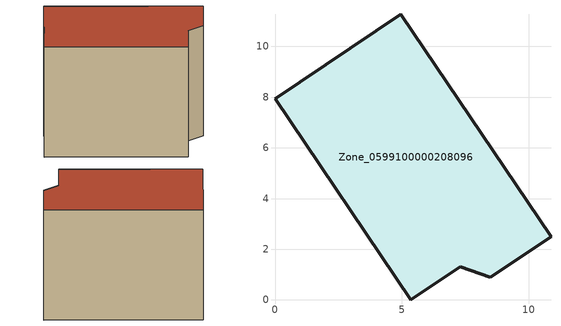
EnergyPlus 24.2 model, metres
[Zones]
Zone_0599100000208096
 floor ground (C_G): 0,7.93 4.97,11.27 10.88,2.5 8.49,0.89 7.31,1.31 5.35,0 z0
 wall outside (C_F): 4.97,11.27 0,7.93 5.35,0 7.31,1.31 8.49,0.89 10.88,2.5 4.97,11.27 z0:8.18
 roof outside (C_R): 10.88,2.5 4.97,11.27 0,7.93 5.35,0 7.31,1.31 8.49,0.89 z8.18
[BUILDING]
Pand.0599100000208096: North Axis=0; Terrain=City; Loads Convergence Tolerance Value=0.04; Temperature Convergence Tolerance Value=0.4; Solar Distribution=FullExterior; Maximum Number of Warmup Days=25; Minimum Number of Warmup Days=1
[Site:Location]
Rotterdam.The.Hague.AP_ZH_NLD Design_Conditions: Latitude=51.96; Longitude=4.45; Time Zone=1; Elevation=-4.5
[SITE:GROUNDTEMPERATURE:BUILDINGSURFACE]
18, 18, 18, 18, 18, 18, 18, 18, 18, 18, 18, 18
[MATERIAL] Thermal Absorptance=0.9; Solar Absorptance=0.7; Visible Absorptance=0.7
Name | Roughness | Thickness | Conductivity | Density | Specific Heat
G.TI.1975-1991 | MediumSmooth | 0.15 | 0.288461 | 540 | 1210
F.TI.1975-1991 | Rough | 0.3 | 0.230769 | 1920 | 840
R.TI.1975-1991 | MediumRough | 0.2 | 0.153846 | 1500 | 1000
[CONSTRUCTION]
C_G: G.TI.1975-1991
C_F: F.TI.1975-1991
C_R: R.TI.1975-1991
[ZONE]
Zone_0599100000208096: Type=1; Multiplier=1; Ceiling Height=Autocalculate; Volume=Autocalculate; Floor Area=autocalculate; Part of Total Floor Area=Yes
[ZONEINFILTRATION:DESIGNFLOWRATE]
Infil_Zone_0599100000208096: Zone or ZoneList or Space or SpaceList=Zone_0599100000208096; Schedule=AlwaysOn; Design Flow Rate Calculation Method=Flow/Area; Flow Rate per Floor Area=0.003; Constant Term Coefficient=1; Temperature Term Coefficient=0; Velocity Term Coefficient=0; Velocity Squared Term Coefficient=0
[HVACTEMPLATE:ZONE:IDEALLOADSAIRSYSTEM]
Zone_0599100000208096: Maximum Heating Supply Air Temperature=50; Minimum Cooling Supply Air Temperature=13; Maximum Heating Supply Air Humidity Ratio=0.0156; Minimum Cooling Supply Air Humidity Ratio=0.0077; Heating Limit=NoLimit; Cooling Limit=NoLimit; Dehumidification Control Type=ConstantSensibleHeatRatio; Cooling Sensible Heat Ratio=0.7; Dehumidification Setpoint=60; Humidification Control Type=None; Humidification Setpoint=30; Outdoor Air Method=None; Outdoor Air Flow Rate per Person=0.00944; Outdoor Air Flow Rate per Zone Floor Area=0; Outdoor Air Flow Rate per Zone=0; Demand Controlled Ventilation Type=None; Outdoor Air Economizer Type=NoEconomizer; Heat Recovery Type=None; Sensible Heat Recovery Effectiveness=0.7; Latent Heat Recovery Effectiveness=0.65
[ZONECONTROL:THERMOSTAT]
ThermostatControl_Zone_0599100000208096: Zone or ZoneList=Zone_0599100000208096; Control Type Schedule=DualSetpointControlType; Control 1=Thermostat_Zone_0599100000208096; Temperature Difference Between Cutout And Setpoint=0
[THERMOSTATSETPOINT:DUALSETPOINT]
Thermostat_Zone_0599100000208096: Heating Setpoint Temperature Schedule=HeatingSetpoint_Zone_0599100000208096; Cooling Setpoint Temperature Schedule=CoolingSetpoint_Zone_0599100000208096
[SCHEDULE:COMPACT]
HeatingSetpoint_Zone_0599100000208096: Through: 12/31, For: AllDays, Until: 24:00, 21
CoolingSetpoint_Zone_0599100000208096: Through: 12/31, For: AllDays, Until: 24:00, 24
DualSetpointControlType: Through: 12/31, For: AllDays, Until: 24:00, 4
AlwaysOn: Through: 12/31, For: AllDays, Until: 24:00, 1
